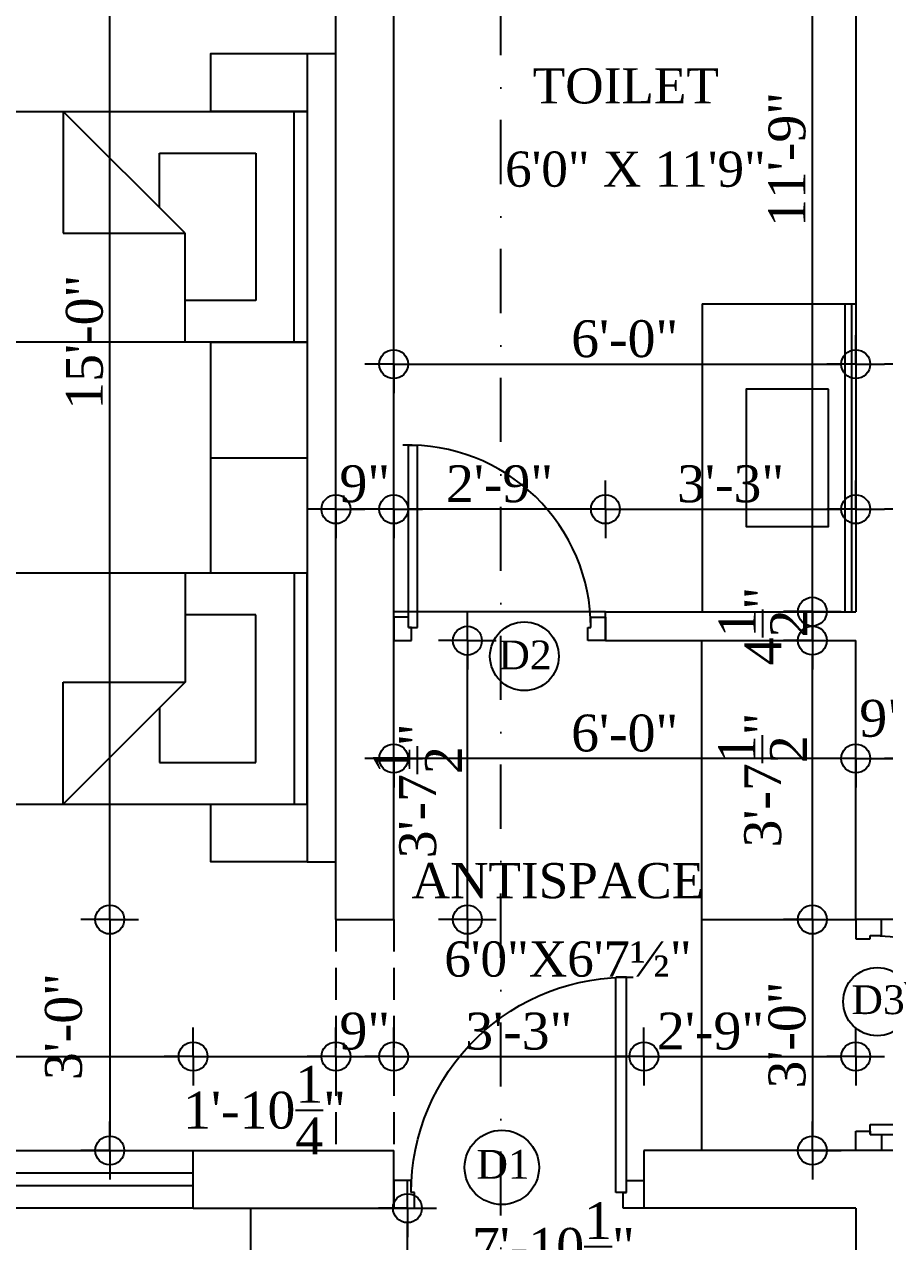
# Model space of a CAD drawing. Extents: x -4781 to 3971, y -2954 to -1072.
# Drawn here: x -2849.8 to -2715.7, y -2081.9 to -1892.1 of the extents above; entities that cross this region are included whole.
import ezdxf

# ---------------------------------------------------------------- set-up
doc = ezdxf.new("R2010")
doc.units = 0
doc.header["$LTSCALE"] = 20
doc.header["$MEASUREMENT"] = 0
doc.header["$PDMODE"] = 34
doc.linetypes.add('DASHDOT', pattern=[1, 0.5, -0.25, 0, -0.25])
doc.linetypes.add('HIDDEN', pattern=[0.375, 0.25, -0.125])
doc.layers.get('0').update_dxf_attribs({"linetype": 'CONTINUOUS'})
doc.layers.get('DEFPOINTS').update_dxf_attribs({"linetype": 'CONTINUOUS'})
for name, color, linetype in [('DIMLINE', 254, 'CONTINUOUS'), ('DOOR', 1, 'CONTINUOUS'), ('DOOR TEXT', 2, 'CONTINUOUS'), ('FURN', 10, 'CONTINUOUS'), ('glass', 4, 'CONTINUOUS'), ('PLUMBING', 6, 'CONTINUOUS'), ('sec', 13, 'DASHDOT'), ('text', 2, 'CONTINUOUS'), ('wall', 13, 'CONTINUOUS'), ('WINDOW', 4, 'CONTINUOUS'), ('window sill', 5, 'CONTINUOUS')]:
    doc.layers.add(name, color=color, linetype=linetype)
doc.styles.add('DIMTEXT', font='times_1.ttf')
doc.styles.add('style5', font='times_1.ttf')
doc.dimstyles.new('ARCH_48_0', dxfattribs={"dimtxt": 5.75, "dimasz": 2.25, "dimexe": 0.25, "dimexo": 0, "dimgap": 1, "dimtad": 1, "dimzin": 3, "dimdsep": 46, "dimlunit": 4, "dimtxsty": 'DIMTEXT', "dimblk": 'BLK', "dimcen": 0, "dimdle": 0.09375, "dimse1": 1, "dimse2": 1, "dimclrd": 254, "dimclrt": 3, "dimadec": 1, "dimazin": 0, "dimtfac": 1, "dimtix": 1, "dimtmove": 2, "dimatfit": 3, "dimldrblk": 'NONE', "dimfxl": 0.25, "dimtvp": 1.4625, "dimtolj": 1, "dimtzin": 15, "dimarcsym": 0})

# ---------------------------------------------------------------- blocks, each defined once
blk = doc.blocks.new('DR1H902')
at = {"color": 0}
for p, q in [((-0.5, 0), (-0.5, 1)), ((-0.5, 1), (-0.45, 1)), ((-0.45, 0), (-0.45, 1)), ((-0.5, 0), (-0.45, 0))]:
    blk.add_line(p, q, dxfattribs=at)
blk.add_arc((-0.5, 0), 1, 0, 91.707, dxfattribs=at)
blk = doc.blocks.new('A$C3B4262AC')
at = {"layer": 'DOOR'}
for p, q in [((0, 4), (0, 0)), ((2.5, 4), (0, 4)), ((2.5, 2.25), (2.5, 4)), ((3, 2.25), (2.5, 2.25)), ((3, 0), (3, 2.25)), ((0, 0), (3, 0))]:
    blk.add_line(p, q, dxfattribs=at)
blk = doc.blocks.new('A$C1F9E242A')
blk.add_blockref('A$C3B4262AC', (0, 0))
at = {"xscale": -1}
blk.add_blockref('A$C3B4262AC', (36, 0), dxfattribs=at)
at = {"layer": 'DOOR', "xscale": -31, "yscale": 31, "zscale": 68.88888888888889}
blk.add_blockref('DR1H902', (18, 2.25), dxfattribs=at)
blk = doc.blocks.new('*U33')
at = {"xscale": -1}
blk.add_blockref('A$C1F9E242A', (0, -2), dxfattribs=at)
blk = doc.blocks.new('*U34')
at = {"xscale": -1}
blk.add_blockref('A$C1F9E242A', (0, -2), dxfattribs=at)
blk = doc.blocks.new('RECTANG')
for p, q in [((1, 1), (0, 1)), ((0, 1), (0, 0)), ((1, 0), (1, 1)), ((0, 0), (1, 0))]:
    blk.add_line(p, q)
blk = doc.blocks.new('BEDHOSP')
at = {"color": 0}
for p, q in [((-78, -18), (-78, 18)), ((-19, 18), (-19, 1)), ((-2, 18), (-2, -18)), ((-8, 11.5), (-19, 11.5)), ((-8, -11.5), (-8, 11.5)), ((-19, 1), (-38, -18)), ((-38, -18), (-38, 1)), ((-38, 1), (-19, 1)), ((-23, -3), (-23, -11.5)), ((-23, -11.5), (-8, -11.5))]:
    blk.add_line(p, q, dxfattribs=at)
at = {"color": 0, "xscale": 80, "yscale": 36, "zscale": 80}
blk.add_blockref('RECTANG', (-80, -18), dxfattribs=at)
blk = doc.blocks.new('BLK')
for q in [(0, 2), (-2, 0), (2, 0), (0, -2)]:
    blk.add_line((0, 0), q)
blk.add_circle((0, 0), 1)
blk = doc.blocks.new('*D375')
at = {"layer": 'DEFPOINTS', "color": 0, "lineweight": -2, "transparency": 16777216}
for p in [(-2801.21, -2031.65), (-2836.45, -2067.65), (-2801.21, -2067.65)]:
    blk.add_point(p, dxfattribs=at)
at = {"layer": 'DIMLINE', "color": 254, "lineweight": -2, "transparency": 16777216}
blk.add_line((-2836.45, -2033.9), (-2836.45, -2065.4), dxfattribs=at)
at = {"layer": 'DIMLINE', "color": 254, "lineweight": -2, "transparency": 16777216, "xscale": 2.25, "yscale": 2.25, "zscale": 2.25}
for p, rotation in [((-2836.45, -2031.65), 90), ((-2836.45, -2067.65), 270)]:
    blk.add_blockref('BLK', p, dxfattribs=dict(at, rotation=rotation))
at = {"layer": 'DIMLINE', "color": 3, "lineweight": -2, "transparency": 16777216, "insert": (-2843.63, -2048.34), "char_height": 5.75, "attachment_point": 5, "rotation": 90, "style": 'DIMTEXT'}
blk.add_mtext('\\A1;3\'-0"', dxfattribs=at)
blk = doc.blocks.new('_None')
blk = doc.blocks.new('*D376')
at = {"layer": 'DEFPOINTS', "color": 0, "lineweight": -2, "transparency": 16777216}
for p in [(-2836.45, -1851.65), (-2823.46, -1851.65), (-2801.21, -2031.65)]:
    blk.add_point(p, dxfattribs=at)
at = {"layer": 'DIMLINE', "color": 254, "lineweight": -2, "transparency": 16777216}
blk.add_line((-2836.45, -2029.4), (-2836.45, -1853.9), dxfattribs=at)
at = {"layer": 'DIMLINE', "color": 254, "lineweight": -2, "transparency": 16777216, "xscale": 2.25, "yscale": 2.25, "zscale": 2.25}
for p, rotation in [((-2836.45, -1851.65), 90), ((-2836.45, -2031.65), 270)]:
    blk.add_blockref('BLK', p, dxfattribs=dict(at, rotation=rotation))
at = {"layer": 'DIMLINE', "color": 3, "lineweight": -2, "transparency": 16777216, "insert": (-2840.37, -1941.65), "char_height": 5.75, "attachment_point": 5, "rotation": 90, "style": 'DIMTEXT'}
blk.add_mtext('\\A1;15\'-0"', dxfattribs=at)
blk = doc.blocks.new('*D379')
at = {"layer": 'DEFPOINTS', "color": 0, "lineweight": -2, "transparency": 16777216}
for p in [(-2823.46, -2053), (-2916.96, -2067.65), (-2823.46, -2067.65)]:
    blk.add_point(p, dxfattribs=at)
at = {"layer": 'DIMLINE', "color": 254, "lineweight": -2, "transparency": 16777216}
blk.add_line((-2914.71, -2053), (-2825.71, -2053), dxfattribs=at)
at = {"layer": 'DIMLINE', "color": 254, "lineweight": -2, "transparency": 16777216, "xscale": 2.25, "yscale": 2.25, "zscale": 2.25, "rotation": 180}
blk.add_blockref('BLK', (-2916.96, -2053), dxfattribs=at)
at = {"layer": 'DIMLINE', "color": 254, "lineweight": -2, "transparency": 16777216, "xscale": 2.25, "yscale": 2.25, "zscale": 2.25}
blk.add_blockref('BLK', (-2823.46, -2053), dxfattribs=at)
at = {"layer": 'DIMLINE', "color": 3, "lineweight": -2, "transparency": 16777216, "insert": (-2870.21, -2045.25), "char_height": 5.75, "attachment_point": 5, "style": 'DIMTEXT'}
blk.add_mtext('\\A1;7\'-9{\\H1.000000x;\\S1/2;}"', dxfattribs=at)
blk = doc.blocks.new('*D380')
at = {"layer": 'DEFPOINTS', "color": 0, "lineweight": -2, "transparency": 16777216}
for p in [(-2801.21, -2053), (-2823.46, -2067.65), (-2801.21, -2067.65)]:
    blk.add_point(p, dxfattribs=at)
at = {"layer": 'DIMLINE', "color": 254, "lineweight": -2, "transparency": 16777216}
blk.add_line((-2821.21, -2053), (-2803.46, -2053), dxfattribs=at)
at = {"layer": 'DIMLINE', "color": 254, "lineweight": -2, "transparency": 16777216, "xscale": 2.25, "yscale": 2.25, "zscale": 2.25, "rotation": 180}
blk.add_blockref('BLK', (-2823.46, -2053), dxfattribs=at)
at = {"layer": 'DIMLINE', "color": 254, "lineweight": -2, "transparency": 16777216, "xscale": 2.25, "yscale": 2.25, "zscale": 2.25}
blk.add_blockref('BLK', (-2801.21, -2053), dxfattribs=at)
at = {"layer": 'DIMLINE', "color": 3, "lineweight": -2, "transparency": 16777216, "insert": (-2812.33, -2061.37), "char_height": 5.75, "attachment_point": 5, "style": 'DIMTEXT'}
blk.add_mtext('\\A1;1\'-10{\\H1.000000x;\\S1/4;}"', dxfattribs=at)
blk = doc.blocks.new('*D381')
at = {"layer": 'DEFPOINTS', "color": 0, "lineweight": -2, "transparency": 16777216}
for p in [(-2792.21, -2053), (-2801.21, -2067.65), (-2792.21, -2067.65)]:
    blk.add_point(p, dxfattribs=at)
at = {"layer": 'DIMLINE', "color": 254, "lineweight": -2, "transparency": 16777216}
blk.add_line((-2798.96, -2053), (-2794.46, -2053), dxfattribs=at)
at = {"layer": 'DIMLINE', "color": 254, "lineweight": -2, "transparency": 16777216, "xscale": 2.25, "yscale": 2.25, "zscale": 2.25, "rotation": 180}
blk.add_blockref('BLK', (-2801.21, -2053), dxfattribs=at)
at = {"layer": 'DIMLINE', "color": 254, "lineweight": -2, "transparency": 16777216, "xscale": 2.25, "yscale": 2.25, "zscale": 2.25}
blk.add_blockref('BLK', (-2792.21, -2053), dxfattribs=at)
at = {"layer": 'DIMLINE', "color": 3, "lineweight": -2, "transparency": 16777216, "insert": (-2796.71, -2049.07), "char_height": 5.75, "attachment_point": 5, "style": 'DIMTEXT'}
blk.add_mtext('\\A1;9"', dxfattribs=at)
blk = doc.blocks.new('*D382')
at = {"layer": 'DEFPOINTS', "color": 0, "lineweight": -2, "transparency": 16777216}
for p in [(-2753.21, -2053), (-2792.21, -2067.65), (-2753.21, -2067.65)]:
    blk.add_point(p, dxfattribs=at)
at = {"layer": 'DIMLINE', "color": 254, "lineweight": -2, "transparency": 16777216}
blk.add_line((-2789.96, -2053), (-2755.46, -2053), dxfattribs=at)
at = {"layer": 'DIMLINE', "color": 254, "lineweight": -2, "transparency": 16777216, "xscale": 2.25, "yscale": 2.25, "zscale": 2.25, "rotation": 180}
blk.add_blockref('BLK', (-2792.21, -2053), dxfattribs=at)
at = {"layer": 'DIMLINE', "color": 254, "lineweight": -2, "transparency": 16777216, "xscale": 2.25, "yscale": 2.25, "zscale": 2.25}
blk.add_blockref('BLK', (-2753.21, -2053), dxfattribs=at)
at = {"layer": 'DIMLINE', "color": 3, "lineweight": -2, "transparency": 16777216, "insert": (-2772.71, -2049.08), "char_height": 5.75, "attachment_point": 5, "style": 'DIMTEXT'}
blk.add_mtext('\\A1;3\'-3"', dxfattribs=at)
blk = doc.blocks.new('*D383')
at = {"layer": 'DEFPOINTS', "color": 0, "lineweight": -2, "transparency": 16777216}
for p in [(-2720.21, -2053), (-2753.21, -2067.65), (-2720.21, -2067.65)]:
    blk.add_point(p, dxfattribs=at)
at = {"layer": 'DIMLINE', "color": 254, "lineweight": -2, "transparency": 16777216}
blk.add_line((-2750.96, -2053), (-2722.46, -2053), dxfattribs=at)
at = {"layer": 'DIMLINE', "color": 254, "lineweight": -2, "transparency": 16777216, "xscale": 2.25, "yscale": 2.25, "zscale": 2.25, "rotation": 180}
blk.add_blockref('BLK', (-2753.21, -2053), dxfattribs=at)
at = {"layer": 'DIMLINE', "color": 254, "lineweight": -2, "transparency": 16777216, "xscale": 2.25, "yscale": 2.25, "zscale": 2.25}
blk.add_blockref('BLK', (-2720.21, -2053), dxfattribs=at)
at = {"layer": 'DIMLINE', "color": 3, "lineweight": -2, "transparency": 16777216, "insert": (-2742.83, -2049.07), "char_height": 5.75, "attachment_point": 5, "style": 'DIMTEXT'}
blk.add_mtext('\\A1;2\'-9"', dxfattribs=at)
blk = doc.blocks.new('*D384')
at = {"layer": 'DEFPOINTS', "color": 0, "lineweight": -2, "transparency": 16777216}
for p in [(-2711.21, -2006.54), (-2720.21, -2067.65), (-2711.21, -2067.65)]:
    blk.add_point(p, dxfattribs=at)
at = {"layer": 'DIMLINE', "color": 254, "lineweight": -2, "transparency": 16777216}
blk.add_line((-2717.96, -2006.54), (-2713.46, -2006.54), dxfattribs=at)
at = {"layer": 'DIMLINE', "color": 254, "lineweight": -2, "transparency": 16777216, "xscale": 2.25, "yscale": 2.25, "zscale": 2.25, "rotation": 180}
blk.add_blockref('BLK', (-2720.21, -2006.54), dxfattribs=at)
at = {"layer": 'DIMLINE', "color": 254, "lineweight": -2, "transparency": 16777216, "xscale": 2.25, "yscale": 2.25, "zscale": 2.25}
blk.add_blockref('BLK', (-2711.21, -2006.54), dxfattribs=at)
at = {"layer": 'DIMLINE', "color": 3, "lineweight": -2, "transparency": 16777216, "insert": (-2715.71, -2000.31), "char_height": 5.75, "attachment_point": 5, "style": 'DIMTEXT'}
blk.add_mtext('\\A1;9"', dxfattribs=at)
blk = doc.blocks.new('*D387')
at = {"layer": 'DEFPOINTS', "color": 0, "lineweight": -2, "transparency": 16777216}
for p in [(-2726.97, -1988.15), (-2720.21, -1988.15), (-2720.21, -2031.65)]:
    blk.add_point(p, dxfattribs=at)
at = {"layer": 'DIMLINE', "color": 254, "lineweight": -2, "transparency": 16777216}
blk.add_line((-2726.97, -2029.4), (-2726.97, -1990.4), dxfattribs=at)
at = {"layer": 'DIMLINE', "color": 254, "lineweight": -2, "transparency": 16777216, "xscale": 2.25, "yscale": 2.25, "zscale": 2.25}
for p, rotation in [((-2726.97, -1988.15), 90), ((-2726.97, -2031.65), 270)]:
    blk.add_blockref('BLK', p, dxfattribs=dict(at, rotation=rotation))
at = {"layer": 'DIMLINE', "color": 3, "lineweight": -2, "transparency": 16777216, "insert": (-2734.72, -2009.9), "char_height": 5.75, "attachment_point": 5, "rotation": 90, "style": 'DIMTEXT'}
blk.add_mtext('\\A1;3\'-7{\\H1.000000x;\\S1/2;}"', dxfattribs=at)
blk = doc.blocks.new('*D388')
at = {"layer": 'DEFPOINTS', "color": 0, "lineweight": -2, "transparency": 16777216}
for p in [(-2792.21, -1988.17), (-2780.72, -1988.17), (-2792.21, -2031.65)]:
    blk.add_point(p, dxfattribs=at)
at = {"layer": 'DIMLINE', "color": 254, "lineweight": -2, "transparency": 16777216}
blk.add_line((-2780.72, -2029.4), (-2780.72, -1990.42), dxfattribs=at)
at = {"layer": 'DIMLINE', "color": 254, "lineweight": -2, "transparency": 16777216, "xscale": 2.25, "yscale": 2.25, "zscale": 2.25}
for p, rotation in [((-2780.72, -1988.17), 90), ((-2780.72, -2031.65), 270)]:
    blk.add_blockref('BLK', p, dxfattribs=dict(at, rotation=rotation))
at = {"layer": 'DIMLINE', "color": 3, "lineweight": -2, "transparency": 16777216, "insert": (-2788.48, -2011.59), "char_height": 5.75, "attachment_point": 5, "rotation": 90, "style": 'DIMTEXT'}
blk.add_mtext('\\A1;3\'-7{\\H1.000000x;\\S1/2;}"', dxfattribs=at)
blk = doc.blocks.new('*D389')
at = {"layer": 'DEFPOINTS', "color": 0, "lineweight": -2, "transparency": 16777216}
for p in [(-2754.19, -1983.65), (-2726.97, -1983.65), (-2754.19, -1988.15)]:
    blk.add_point(p, dxfattribs=at)
at = {"layer": 'DIMLINE', "color": 254, "lineweight": -2, "transparency": 16777216}
for p, q in [((-2726.97, -1981.4), (-2726.97, -1979.15)), ((-2726.97, -1988.15), (-2726.97, -1983.65)), ((-2726.97, -1990.4), (-2726.97, -1992.65))]:
    blk.add_line(p, q, dxfattribs=at)
at = {"layer": 'DIMLINE', "color": 254, "lineweight": -2, "transparency": 16777216, "xscale": 2.25, "yscale": 2.25, "zscale": 2.25}
for p, rotation in [((-2726.97, -1983.65), 270), ((-2726.97, -1988.15), 90)]:
    blk.add_blockref('BLK', p, dxfattribs=dict(at, rotation=rotation))
at = {"layer": 'DIMLINE', "color": 3, "lineweight": -2, "transparency": 16777216, "insert": (-2734.67, -1985.9), "char_height": 5.75, "attachment_point": 5, "rotation": 90, "style": 'DIMTEXT'}
blk.add_mtext('\\A1;4{\\H1.000000x;\\S1/2;}"', dxfattribs=at)
blk = doc.blocks.new('*D390')
at = {"layer": 'DEFPOINTS', "color": 0, "lineweight": -2, "transparency": 16777216}
for p in [(-2756.21, -1842.65), (-2726.97, -1842.65), (-2752.68, -1983.65)]:
    blk.add_point(p, dxfattribs=at)
at = {"layer": 'DIMLINE', "color": 254, "lineweight": -2, "transparency": 16777216}
blk.add_line((-2726.97, -1981.4), (-2726.97, -1844.9), dxfattribs=at)
at = {"layer": 'DIMLINE', "color": 254, "lineweight": -2, "transparency": 16777216, "xscale": 2.25, "yscale": 2.25, "zscale": 2.25}
for p, rotation in [((-2726.97, -1842.65), 90), ((-2726.97, -1983.65), 270)]:
    blk.add_blockref('BLK', p, dxfattribs=dict(at, rotation=rotation))
at = {"layer": 'DIMLINE', "color": 3, "lineweight": -2, "transparency": 16777216, "insert": (-2730.9, -1913.15), "char_height": 5.75, "attachment_point": 5, "rotation": 90, "style": 'DIMTEXT'}
blk.add_mtext('\\A1;11\'-9"', dxfattribs=at)
blk = doc.blocks.new('*D397')
at = {"layer": 'DEFPOINTS', "color": 0, "lineweight": -2, "transparency": 16777216}
for p in [(-2720.21, -1967.68), (-2759.21, -1983.65), (-2720.21, -1983.65)]:
    blk.add_point(p, dxfattribs=at)
at = {"layer": 'DIMLINE', "color": 254, "lineweight": -2, "transparency": 16777216}
blk.add_line((-2756.96, -1967.68), (-2722.46, -1967.68), dxfattribs=at)
at = {"layer": 'DIMLINE', "color": 254, "lineweight": -2, "transparency": 16777216, "xscale": 2.25, "yscale": 2.25, "zscale": 2.25, "rotation": 180}
blk.add_blockref('BLK', (-2759.21, -1967.68), dxfattribs=at)
at = {"layer": 'DIMLINE', "color": 254, "lineweight": -2, "transparency": 16777216, "xscale": 2.25, "yscale": 2.25, "zscale": 2.25}
blk.add_blockref('BLK', (-2720.21, -1967.68), dxfattribs=at)
at = {"layer": 'DIMLINE', "color": 3, "lineweight": -2, "transparency": 16777216, "insert": (-2739.71, -1963.76), "char_height": 5.75, "attachment_point": 5, "style": 'DIMTEXT'}
blk.add_mtext('\\A1;3\'-3"', dxfattribs=at)
blk = doc.blocks.new('*D398')
at = {"layer": 'DEFPOINTS', "color": 0, "lineweight": -2, "transparency": 16777216}
for p in [(-2792.21, -1967.68), (-2792.21, -1983.65), (-2759.21, -1983.65)]:
    blk.add_point(p, dxfattribs=at)
at = {"layer": 'DIMLINE', "color": 254, "lineweight": -2, "transparency": 16777216}
blk.add_line((-2761.46, -1967.68), (-2789.96, -1967.68), dxfattribs=at)
at = {"layer": 'DIMLINE', "color": 254, "lineweight": -2, "transparency": 16777216, "xscale": 2.25, "yscale": 2.25, "zscale": 2.25, "rotation": 180}
blk.add_blockref('BLK', (-2792.21, -1967.68), dxfattribs=at)
at = {"layer": 'DIMLINE', "color": 254, "lineweight": -2, "transparency": 16777216, "xscale": 2.25, "yscale": 2.25, "zscale": 2.25}
blk.add_blockref('BLK', (-2759.21, -1967.68), dxfattribs=at)
at = {"layer": 'DIMLINE', "color": 3, "lineweight": -2, "transparency": 16777216, "insert": (-2775.71, -1963.75), "char_height": 5.75, "attachment_point": 5, "style": 'DIMTEXT'}
blk.add_mtext('\\A1;2\'-9"', dxfattribs=at)
blk = doc.blocks.new('*D399')
at = {"layer": 'DEFPOINTS', "color": 0, "lineweight": -2, "transparency": 16777216}
for p in [(-2672.21, -1967.68), (-2711.21, -1983.65), (-2672.21, -1983.65)]:
    blk.add_point(p, dxfattribs=at)
at = {"layer": 'DIMLINE', "color": 254, "lineweight": -2, "transparency": 16777216}
blk.add_line((-2708.96, -1967.68), (-2674.46, -1967.68), dxfattribs=at)
at = {"layer": 'DIMLINE', "color": 254, "lineweight": -2, "transparency": 16777216, "xscale": 2.25, "yscale": 2.25, "zscale": 2.25, "rotation": 180}
blk.add_blockref('BLK', (-2711.21, -1967.68), dxfattribs=at)
at = {"layer": 'DIMLINE', "color": 254, "lineweight": -2, "transparency": 16777216, "xscale": 2.25, "yscale": 2.25, "zscale": 2.25}
blk.add_blockref('BLK', (-2672.21, -1967.68), dxfattribs=at)
at = {"layer": 'DIMLINE', "color": 3, "lineweight": -2, "transparency": 16777216, "insert": (-2691.71, -1963.76), "char_height": 5.75, "attachment_point": 5, "style": 'DIMTEXT'}
blk.add_mtext('\\A1;3\'-3"', dxfattribs=at)
blk = doc.blocks.new('*D402')
at = {"layer": 'DEFPOINTS', "color": 0, "lineweight": -2, "transparency": 16777216}
for p in [(-2711.21, -2001.7), (-2639.21, -2001.7), (-2639.21, -2006.54)]:
    blk.add_point(p, dxfattribs=at)
at = {"layer": 'DIMLINE', "color": 254, "lineweight": -2, "transparency": 16777216}
blk.add_line((-2708.96, -2006.54), (-2641.46, -2006.54), dxfattribs=at)
at = {"layer": 'DIMLINE', "color": 254, "lineweight": -2, "transparency": 16777216, "xscale": 2.25, "yscale": 2.25, "zscale": 2.25, "rotation": 180}
blk.add_blockref('BLK', (-2711.21, -2006.54), dxfattribs=at)
at = {"layer": 'DIMLINE', "color": 254, "lineweight": -2, "transparency": 16777216, "xscale": 2.25, "yscale": 2.25, "zscale": 2.25}
blk.add_blockref('BLK', (-2639.21, -2006.54), dxfattribs=at)
at = {"layer": 'DIMLINE', "color": 3, "lineweight": -2, "transparency": 16777216, "insert": (-2675.21, -2002.61), "char_height": 5.75, "attachment_point": 5, "style": 'DIMTEXT'}
blk.add_mtext('\\A1;6\'-0"', dxfattribs=at)
blk = doc.blocks.new('*D403')
at = {"layer": 'DEFPOINTS', "color": 0, "lineweight": -2, "transparency": 16777216}
for p in [(-2792.21, -1996.91), (-2720.21, -1996.91), (-2792.21, -2006.54)]:
    blk.add_point(p, dxfattribs=at)
at = {"layer": 'DIMLINE', "color": 254, "lineweight": -2, "transparency": 16777216}
blk.add_line((-2722.46, -2006.54), (-2789.96, -2006.54), dxfattribs=at)
at = {"layer": 'DIMLINE', "color": 254, "lineweight": -2, "transparency": 16777216, "xscale": 2.25, "yscale": 2.25, "zscale": 2.25, "rotation": 180}
blk.add_blockref('BLK', (-2792.21, -2006.54), dxfattribs=at)
at = {"layer": 'DIMLINE', "color": 254, "lineweight": -2, "transparency": 16777216, "xscale": 2.25, "yscale": 2.25, "zscale": 2.25}
blk.add_blockref('BLK', (-2720.21, -2006.54), dxfattribs=at)
at = {"layer": 'DIMLINE', "color": 3, "lineweight": -2, "transparency": 16777216, "insert": (-2756.21, -2002.61), "char_height": 5.75, "attachment_point": 5, "style": 'DIMTEXT'}
blk.add_mtext('\\A1;6\'-0"', dxfattribs=at)
blk = doc.blocks.new('*D404')
at = {"layer": 'DEFPOINTS', "color": 0, "lineweight": -2, "transparency": 16777216}
for p in [(-2801.21, -1967.68), (-2801.21, -1975), (-2792.21, -1975)]:
    blk.add_point(p, dxfattribs=at)
at = {"layer": 'DIMLINE', "color": 254, "lineweight": -2, "transparency": 16777216}
blk.add_line((-2794.46, -1967.68), (-2798.96, -1967.68), dxfattribs=at)
at = {"layer": 'DIMLINE', "color": 254, "lineweight": -2, "transparency": 16777216, "xscale": 2.25, "yscale": 2.25, "zscale": 2.25, "rotation": 180}
blk.add_blockref('BLK', (-2801.21, -1967.68), dxfattribs=at)
at = {"layer": 'DIMLINE', "color": 254, "lineweight": -2, "transparency": 16777216, "xscale": 2.25, "yscale": 2.25, "zscale": 2.25}
blk.add_blockref('BLK', (-2792.21, -1967.68), dxfattribs=at)
at = {"layer": 'DIMLINE', "color": 3, "lineweight": -2, "transparency": 16777216, "insert": (-2796.71, -1963.75), "char_height": 5.75, "attachment_point": 5, "style": 'DIMTEXT'}
blk.add_mtext('\\A1;9"', dxfattribs=at)
blk = doc.blocks.new('*D420')
at = {"layer": 'DEFPOINTS', "color": 0, "lineweight": -2, "transparency": 16777216}
for p in [(-2720.21, -1945.07), (-2792.21, -1949.73), (-2720.21, -1949.73)]:
    blk.add_point(p, dxfattribs=at)
at = {"layer": 'DIMLINE', "color": 254, "lineweight": -2, "transparency": 16777216}
blk.add_line((-2789.96, -1945.07), (-2722.46, -1945.07), dxfattribs=at)
at = {"layer": 'DIMLINE', "color": 254, "lineweight": -2, "transparency": 16777216, "xscale": 2.25, "yscale": 2.25, "zscale": 2.25, "rotation": 180}
blk.add_blockref('BLK', (-2792.21, -1945.07), dxfattribs=at)
at = {"layer": 'DIMLINE', "color": 254, "lineweight": -2, "transparency": 16777216, "xscale": 2.25, "yscale": 2.25, "zscale": 2.25}
blk.add_blockref('BLK', (-2720.21, -1945.07), dxfattribs=at)
at = {"layer": 'DIMLINE', "color": 3, "lineweight": -2, "transparency": 16777216, "insert": (-2756.21, -1941.14), "char_height": 5.75, "attachment_point": 5, "style": 'DIMTEXT'}
blk.add_mtext('\\A1;6\'-0"', dxfattribs=at)
blk = doc.blocks.new('*D421')
at = {"layer": 'DEFPOINTS', "color": 0, "lineweight": -2, "transparency": 16777216}
for p in [(-2639.21, -1945.07), (-2711.21, -1956.28), (-2639.21, -1956.28)]:
    blk.add_point(p, dxfattribs=at)
at = {"layer": 'DIMLINE', "color": 254, "lineweight": -2, "transparency": 16777216}
blk.add_line((-2708.96, -1945.07), (-2641.46, -1945.07), dxfattribs=at)
at = {"layer": 'DIMLINE', "color": 254, "lineweight": -2, "transparency": 16777216, "xscale": 2.25, "yscale": 2.25, "zscale": 2.25, "rotation": 180}
blk.add_blockref('BLK', (-2711.21, -1945.07), dxfattribs=at)
at = {"layer": 'DIMLINE', "color": 254, "lineweight": -2, "transparency": 16777216, "xscale": 2.25, "yscale": 2.25, "zscale": 2.25}
blk.add_blockref('BLK', (-2639.21, -1945.07), dxfattribs=at)
at = {"layer": 'DIMLINE', "color": 3, "lineweight": -2, "transparency": 16777216, "insert": (-2675.21, -1941.14), "char_height": 5.75, "attachment_point": 5, "style": 'DIMTEXT'}
blk.add_mtext('\\A1;6\'-0"', dxfattribs=at)
blk = doc.blocks.new('*D445')
at = {"layer": 'DEFPOINTS', "color": 0, "lineweight": -2, "transparency": 16777216}
for p in [(-2807.83, -2076.65), (-2790.06, -2076.65), (-2805.46, -2132.15)]:
    blk.add_point(p, dxfattribs=at)
at = {"layer": 'DIMLINE', "color": 254, "lineweight": -2, "transparency": 16777216}
blk.add_line((-2790.06, -2129.9), (-2790.06, -2078.9), dxfattribs=at)
at = {"layer": 'DIMLINE', "color": 254, "lineweight": -2, "transparency": 16777216, "xscale": 2.25, "yscale": 2.25, "zscale": 2.25}
for p, rotation in [((-2790.06, -2076.65), 90), ((-2790.06, -2132.15), 270)]:
    blk.add_blockref('BLK', p, dxfattribs=dict(at, rotation=rotation))
at = {"layer": 'DIMLINE', "color": 3, "lineweight": -2, "transparency": 16777216, "insert": (-2797.81, -2104.4), "char_height": 5.75, "attachment_point": 5, "rotation": 90, "style": 'DIMTEXT'}
blk.add_mtext('\\A1;4\'-7{\\H1.000000x;\\S1/2;}"', dxfattribs=at)
blk = doc.blocks.new('*D451')
at = {"layer": 'DEFPOINTS', "color": 0, "lineweight": -2, "transparency": 16777216}
for p in [(-2616.96, -2090.37), (-2711.21, -2111.66), (-2616.96, -2111.66)]:
    blk.add_point(p, dxfattribs=at)
at = {"layer": 'DIMLINE', "color": 254, "lineweight": -2, "transparency": 16777216}
blk.add_line((-2708.96, -2090.37), (-2619.21, -2090.37), dxfattribs=at)
at = {"layer": 'DIMLINE', "color": 254, "lineweight": -2, "transparency": 16777216, "xscale": 2.25, "yscale": 2.25, "zscale": 2.25, "rotation": 180}
blk.add_blockref('BLK', (-2711.21, -2090.37), dxfattribs=at)
at = {"layer": 'DIMLINE', "color": 254, "lineweight": -2, "transparency": 16777216, "xscale": 2.25, "yscale": 2.25, "zscale": 2.25}
blk.add_blockref('BLK', (-2616.96, -2090.37), dxfattribs=at)
at = {"layer": 'DIMLINE', "color": 3, "lineweight": -2, "transparency": 16777216, "insert": (-2664.08, -2082.61), "char_height": 5.75, "attachment_point": 5, "style": 'DIMTEXT'}
blk.add_mtext('\\A1;7\'-10{\\H1.000000x;\\S1/4;}"', dxfattribs=at)
blk = doc.blocks.new('*D453')
at = {"layer": 'DEFPOINTS', "color": 0, "lineweight": -2, "transparency": 16777216}
for p in [(-2814.46, -2076.65), (-2720.21, -2076.65), (-2814.46, -2090.37)]:
    blk.add_point(p, dxfattribs=at)
at = {"layer": 'DIMLINE', "color": 254, "lineweight": -2, "transparency": 16777216}
blk.add_line((-2722.46, -2090.37), (-2812.21, -2090.37), dxfattribs=at)
at = {"layer": 'DIMLINE', "color": 254, "lineweight": -2, "transparency": 16777216, "xscale": 2.25, "yscale": 2.25, "zscale": 2.25, "rotation": 180}
blk.add_blockref('BLK', (-2814.46, -2090.37), dxfattribs=at)
at = {"layer": 'DIMLINE', "color": 254, "lineweight": -2, "transparency": 16777216, "xscale": 2.25, "yscale": 2.25, "zscale": 2.25}
blk.add_blockref('BLK', (-2720.21, -2090.37), dxfattribs=at)
at = {"layer": 'DIMLINE', "color": 3, "lineweight": -2, "transparency": 16777216, "insert": (-2767.33, -2082.61), "char_height": 5.75, "attachment_point": 5, "style": 'DIMTEXT'}
blk.add_mtext('\\A1;7\'-10{\\H1.000000x;\\S1/4;}"', dxfattribs=at)
blk = doc.blocks.new('*D491')
at = {"layer": 'DEFPOINTS', "color": 0, "lineweight": -2, "transparency": 16777216}
for p in [(-2720.21, -2031.65), (-2726.97, -2067.65), (-2720.21, -2067.65)]:
    blk.add_point(p, dxfattribs=at)
at = {"layer": 'DIMLINE', "color": 254, "lineweight": -2, "transparency": 16777216}
blk.add_line((-2726.97, -2033.9), (-2726.97, -2065.4), dxfattribs=at)
at = {"layer": 'DIMLINE', "color": 254, "lineweight": -2, "transparency": 16777216, "xscale": 2.25, "yscale": 2.25, "zscale": 2.25}
for p, rotation in [((-2726.97, -2031.65), 90), ((-2726.97, -2067.65), 270)]:
    blk.add_blockref('BLK', p, dxfattribs=dict(at, rotation=rotation))
at = {"layer": 'DIMLINE', "color": 3, "lineweight": -2, "transparency": 16777216, "insert": (-2730.89, -2049.65), "char_height": 5.75, "attachment_point": 5, "rotation": 90, "style": 'DIMTEXT'}
blk.add_mtext('\\A1;3\'-0"', dxfattribs=at)

msp = doc.modelspace()

# ---------------------------------------------------------------- linework, layer by layer
for p, q in [((-2744.147, -1935.654), (-2744.147, -1983.654)), ((-2744.147, -1935.654), (-2720.147, -1935.654)), ((-2759.207, -1983.654), (-2792.207, -1983.654)), ((-2744.209, -2031.654), (-2720.209, -2031.654)), ((-2814.457, -2145.654), (-2814.457, -2076.654))]:
    msp.add_line(p, q)
at = {"lineweight": -2}
msp.add_line((-2744.209, -2067.654), (-2744.209, -1988.154), dxfattribs=at)
at = {"linetype": 'HIDDEN'}
for p, q in [((-2801.207, -2031.654), (-2801.207, -2067.654)), ((-2792.208, -2031.654), (-2792.208, -2067.654))]:
    msp.add_line(p, q, dxfattribs=at)
at = {"layer": 'DOOR TEXT', "color": 7}
for centre, radius in [((-2771.846, -1990.608), 5.358), ((-2716.865, -2044.451), 5.306), ((-2775.36, -2070.288), 5.796)]:
    msp.add_circle(centre, radius, dxfattribs=at)
at = {"layer": 'FURN'}
msp.add_line((-2820.707, -1959.654), (-2805.707, -1959.654), dxfattribs=at)
for points in [[(-2805.707, -1905.654), (-2820.707, -1905.654), (-2820.707, -1896.654), (-2805.707, -1896.654)], [(-2820.707, -1977.654), (-2820.707, -1941.654), (-2805.707, -1941.654), (-2805.707, -1977.654)], [(-2805.707, -2022.654), (-2820.707, -2022.654), (-2820.707, -2013.654), (-2805.707, -2013.654)]]:
    msp.add_lwpolyline(points, close=True, dxfattribs=at)
at = {"layer": 'glass'}
for p, q in [((-2721.897, -1935.654), (-2721.897, -1983.654)), ((-2720.897, -1935.654), (-2720.897, -1983.654))]:
    msp.add_line(p, q, dxfattribs=at)
at = {"layer": 'PLUMBING'}
msp.add_lwpolyline([(-2724.476, -1948.947), (-2737.299, -1948.947), (-2737.299, -1970.362), (-2724.476, -1970.362)], close=True, dxfattribs=at)
at = {"layer": 'sec', "lineweight": -2}
msp.add_line((-2775.533, -2218.499), (-2775.533, -1684.307), dxfattribs=at)
at = {"layer": 'wall', "lineweight": -2}
for p, q in [((-2792.207, -2031.654), (-2792.207, -1746.654)), ((-2678.206, -2067.654), (-2753.208, -2067.654))]:
    msp.add_line(p, q, dxfattribs=at)
at = {"layer": 'wall'}
for p, q in [((-2720.207, -1842.654), (-2720.207, -1983.654)), ((-2801.207, -2031.654), (-2801.207, -1851.654)), ((-2805.707, -1896.654), (-2801.207, -1896.654)), ((-2805.707, -1896.654), (-2805.707, -2022.654)), ((-2759.207, -1983.654), (-2720.207, -1983.654)), ((-2759.207, -1988.154), (-2759.207, -1983.654)), ((-2759.207, -1988.154), (-2720.207, -1988.154)), ((-2720.207, -2031.654), (-2720.207, -1988.154)), ((-2805.707, -2022.654), (-2801.207, -2022.654)), ((-2801.207, -2031.654), (-2792.207, -2031.654)), ((-2711.206, -2031.654), (-2720.207, -2031.654)), ((-2823.457, -2067.654), (-2792.208, -2067.654)), ((-2823.457, -2076.654), (-2823.457, -2067.654)), ((-2792.208, -2076.654), (-2792.208, -2067.654)), ((-2753.208, -2067.654), (-2753.208, -2076.654)), ((-2823.457, -2076.654), (-2792.208, -2076.654)), ((-2720.207, -2076.654), (-2753.208, -2076.654)), ((-2720.207, -2076.654), (-2720.207, -2145.654))]:
    msp.add_line(p, q, dxfattribs=at)
at = {"layer": 'WINDOW'}
for p, q in [((-2916.957, -2071.154), (-2823.457, -2071.154)), ((-2823.457, -2073.154), (-2916.957, -2073.154))]:
    msp.add_line(p, q, dxfattribs=at)
at = {"layer": 'window sill'}
for p, q in [((-2916.957, -2067.654), (-2823.457, -2067.654)), ((-2823.457, -2076.654), (-2916.957, -2076.654))]:
    msp.add_line(p, q, dxfattribs=at)

# ---------------------------------------------------------------- block references
at = {"layer": 'DOOR'}
for name, p, xscale, yscale, zscale in [('*U33', (-2759.207, -1986.338), 0.9166790335966652, 0.9166790335884798, 0.9166790335858962), ('*U34', (-2792.207, -2074.488), -1.083288301044377, 1.083288301044377, 1.083288301042742)]:
    msp.add_blockref(name, p, dxfattribs=dict(at, xscale=xscale, yscale=yscale, zscale=zscale))
at = {"layer": 'DOOR', "xscale": -1, "rotation": 270}
msp.add_blockref('*U34', (-2718.207, -2031.654), dxfattribs=at)
at = {"layer": 'FURN', "xscale": -1, "rotation": 180}
msp.add_blockref('BEDHOSP', (-2805.707, -1923.654), dxfattribs=at)
at = {"layer": 'FURN'}
msp.add_blockref('BEDHOSP', (-2805.707, -1995.654), dxfattribs=at)

# ---------------------------------------------------------------- texts
at = {"layer": 'DOOR TEXT', "style": 'style5'}
for s, p in [('D2', (-2775.888, -1992.645)), ('D3', (-2720.87, -2046.392)), ('D1', (-2779.296, -2072.056))]:
    msp.add_text(s, height=4.4913, dxfattribs=at).set_placement(p)
at = {"layer": 'text', "style": 'style5'}
for s, height, p in [('TOILET', 5.4893, (-2770.541, -1904.424)), ('6\'0" X 11\'9"', 5.48935, (-2774.846, -1917.407)), ('ANTISPACE', 5.4893, (-2789.422, -2028.328)), ('6\'0"X6\'7½"', 5.4893, (-2784.326, -2040.548))]:
    msp.add_text(s, height=height, dxfattribs=at).set_placement(p)

# ---------------------------------------------------------------- dimensions: what is measured, and where the dimension line sits
at = {"layer": 'DIMLINE', "lineweight": -2}
for base, p1, p2, picture, middle in [((-2726.969, -1842.654), (-2752.681, -1983.654), (-2756.213, -1842.654), '*D390', (-2730.902, -1913.154)), ((-2836.445, -1851.654), (-2801.207, -2031.654), (-2823.457, -1851.654), '*D376', (-2840.37, -1941.654)), ((-2726.969, -1983.654), (-2754.186, -1988.154), (-2754.186, -1983.654), '*D389', (-2734.665, -1985.904)), ((-2726.969, -1988.154), (-2720.207, -2031.654), (-2720.207, -1988.154), '*D387', (-2734.723, -2009.904)), ((-2790.06, -2076.654), (-2805.457, -2132.154), (-2807.833, -2076.654), '*D445', (-2797.814, -2104.404))]:
    dim = msp.add_linear_dim(base=base, p1=p1, p2=p2, angle=90, dimstyle='ARCH_48_0', override={"dimfxl": 0.18}, dxfattribs=at)
    dim.commit()
    dim.dimension.update_dxf_attribs({"geometry": picture, "text_midpoint": middle})
for base, p1, p2, picture, middle in [((-2720.207, -1945.066), (-2792.207, -1949.728), (-2720.207, -1949.728), '*D420', (-2756.207, -1941.142)), ((-2639.207, -1945.066), (-2711.207, -1956.283), (-2639.207, -1956.282), '*D421', (-2675.207, -1941.142)), ((-2801.207, -1967.682), (-2792.207, -1974.997), (-2801.207, -1974.997), '*D404', (-2796.707, -1963.749)), ((-2792.207, -1967.682), (-2759.207, -1983.654), (-2792.207, -1983.654), '*D398', (-2775.707, -1963.749)), ((-2720.207, -1967.682), (-2759.207, -1983.654), (-2720.207, -1983.654), '*D397', (-2739.707, -1963.757)), ((-2672.207, -1967.682), (-2711.207, -1983.654), (-2672.207, -1983.654), '*D399', (-2691.707, -1963.757)), ((-2792.207, -2006.538), (-2720.207, -1996.907), (-2792.207, -1996.907), '*D403', (-2756.207, -2002.613)), ((-2639.206, -2006.538), (-2711.207, -2001.704), (-2639.206, -2001.704), '*D402', (-2675.207, -2002.613)), ((-2823.457, -2053), (-2916.957, -2067.654), (-2823.457, -2067.654), '*D379', (-2870.207, -2045.246)), ((-2792.208, -2053), (-2801.207, -2067.654), (-2792.208, -2067.654), '*D381', (-2796.708, -2049.067)), ((-2753.208, -2053), (-2792.208, -2067.654), (-2753.208, -2067.654), '*D382', (-2772.708, -2049.075)), ((-2814.457, -2090.368), (-2720.207, -2076.654), (-2814.457, -2076.654), '*D453', (-2767.332, -2082.614)), ((-2616.957, -2090.368), (-2711.207, -2111.663), (-2616.957, -2111.663), '*D451', (-2664.082, -2082.614))]:
    dim = msp.add_linear_dim(base=base, p1=p1, p2=p2, dimstyle='ARCH_48_0', override={"dimfxl": 0.18}, dxfattribs=at)
    dim.commit()
    dim.dimension.update_dxf_attribs({"geometry": picture, "text_midpoint": middle})
for base, p1, p2, picture, middle in [((-2780.724, -1988.171), (-2792.208, -2031.654), (-2792.208, -1988.171), '*D388', (-2788.478, -2011.586)), ((-2836.445, -2067.654), (-2801.207, -2031.654), (-2801.207, -2067.654), '*D375', (-2843.633, -2048.335))]:
    dim = msp.add_linear_dim(base=base, p1=p1, p2=p2, angle=90, dimstyle='ARCH_48_0', override={"dimfxl": 0.18}, dxfattribs=at)
    dim.commit()
    dim.dimension.update_dxf_attribs({"geometry": picture, "text_midpoint": middle, "dimtype": 160})
for base, p1, p2, picture, middle in [((-2711.207, -2006.538), (-2720.207, -2067.654), (-2711.207, -2067.654), '*D384', (-2715.707, -2000.312)), ((-2720.207, -2053), (-2753.208, -2067.654), (-2720.207, -2067.654), '*D383', (-2742.834, -2049.067)), ((-2801.207, -2053), (-2823.457, -2067.654), (-2801.207, -2067.654), '*D380', (-2812.332, -2061.37))]:
    dim = msp.add_linear_dim(base=base, p1=p1, p2=p2, dimstyle='ARCH_48_0', override={"dimfxl": 0.18}, dxfattribs=at)
    dim.commit()
    dim.dimension.update_dxf_attribs({"geometry": picture, "text_midpoint": middle, "dimtype": 160})
dim = msp.add_linear_dim(base=(-2726.969, -2067.654), p1=(-2720.209, -2031.654), p2=(-2720.207, -2067.654), angle=90, dimstyle='ARCH_48_0', dxfattribs=at)
dim.commit()
dim.dimension.update_dxf_attribs({"geometry": '*D491', "text_midpoint": (-2730.894, -2049.654)})

doc.saveas('drawing.dxf')
